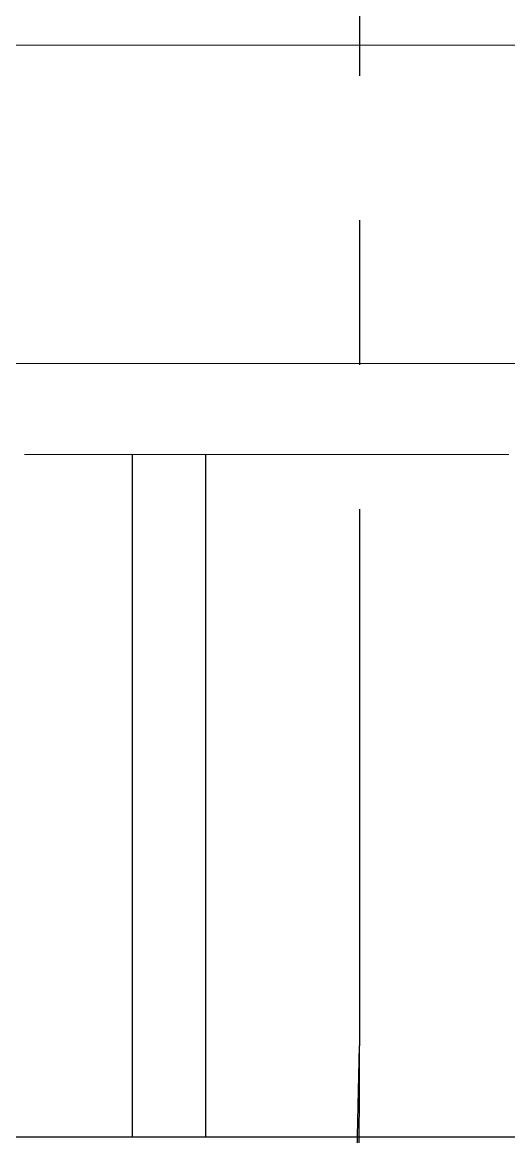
# Model space of a CAD drawing. Extents: x 8168 to 8762, y -18192 to -17772.
# Drawn here: x 8521.08 to 8531.78, y -18099.44 to -18074.94 of the extents above; entities that cross this region are included whole.
import ezdxf

# ---------------------------------------------------------------- set-up
doc = ezdxf.new("R2010")
doc.units = 0
doc.header["$MEASUREMENT"] = 0
doc.linetypes.add('CENTER2', pattern=[28.575, 19.05, -3.175, 3.175, -3.175])
doc.linetypes.add('HIDDEN2', pattern=[4.7625, 3.175, -1.5875])
doc.layers.get('0').update_dxf_attribs({"linetype": 'CONTINUOUS'})
doc.layers.add('1', color=4, linetype='HIDDEN2')
doc.layers.add('CENTER', color=1, linetype='CENTER2')

msp = doc.modelspace()

# ---------------------------------------------------------------- linework, layer by layer
at = {"color": 7, "linetype": 'Continuous'}
for p, q in [((8523.493, -18084.441, 0), (8523.493, -18099.441, 0)), ((8525.114, -18099.441, 0), (8525.114, -18084.441, 0)), ((8504.993, -18099.441, 0), (8551.993, -18099.441, 0))]:
    msp.add_line(p, q, dxfattribs=at)
at = {"layer": '1', "color": 7, "linetype": 'Continuous', "lineweight": 18}
for p, q in [((8552.793, -18075.441, 0), (8504.193, -18075.441, 0)), ((8501.03, -18082.441, 0), (8556.03, -18082.441, 0)), ((8521.128, -18084.441, 0), (8522.627, -18084.441, 0)), ((8522.627, -18084.441, 0), (8523.694, -18084.441, 0)), ((8523.694, -18084.441, 0), (8525.28, -18084.441, 0)), ((8531.78, -18084.441, 0), (8525.28, -18084.441, 0))]:
    msp.add_line(p, q, dxfattribs=at)
at = {"layer": 'CENTER', "color": 1, "linetype": 'CENTER2'}
msp.add_line((8528.493, -17914.194, 0), (8528.493, -18097.441, 0), dxfattribs=at)
at = {"layer": 'CENTER', "color": 1, "linetype": 'CENTER2', "ltscale": 0.5}
for points in [[(8476.172, -18108.655), (8480.978, -18092.089), (8492.958, -18088.915), (8505.569, -18133.247), (8519.263, -18135.018), (8527.798, -18114.12), (8528.493, -18097.441, 0)], [(8578.756, -18108.655), (8573.95, -18092.089), (8561.97, -18088.915), (8549.359, -18133.247), (8535.665, -18135.018), (8528.433, -18107.996), (8528.493, -18097.441, 0)]]:
    msp.add_spline(points, degree=3, dxfattribs=at)

doc.saveas('drawing.dxf')
